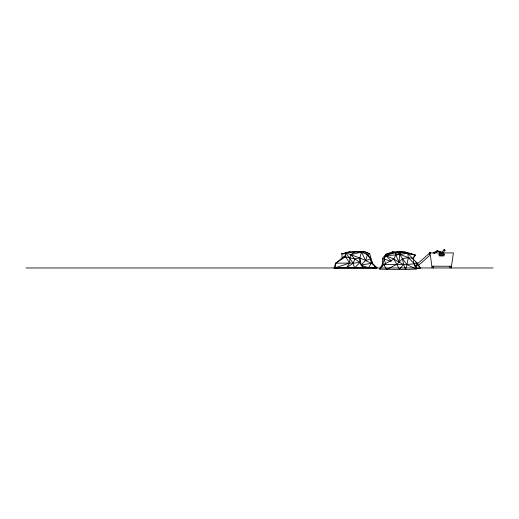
<?xml version="1.0" encoding="UTF-8"?>
<svg xmlns="http://www.w3.org/2000/svg" width="519" height="519" viewBox="0 0 519 519"><rect width="100%" height="100%" fill="white"/><g stroke="black" fill="none" stroke-linecap="round" stroke-linejoin="round"><path stroke-width="0.78" d="M439.853 252.948L439.878 251.462L441.234 252.169M361.964 266.098L363.702 267.765L359.978 262.38L353.154 263.217L349.741 263.016L345.518 256.769L345.648 252.558L349.838 251.903L365 251.903L369.736 253.752L372.447 263.217L376.723 267.966L334.048 267.966L335.65 263.217L346.011 254.881M382.704 266.383L382.464 258.443L385.747 254.342C394.978 249.84 406.092 251.43 415.323 255.14L413.007 258.475L413.993 263.509L416.264 269.056L405.501 269.497L379.207 269.192L383.671 264.547L393.856 259.111L395.776 255.011L395.199 252.591L392.092 251.903L396.827 253.019M360.387 263.678L359.978 262.38L354.84 258.975L345.518 256.769L335.65 263.217L335.332 267.765L349.741 263.016L349.838 257.962L350.76 254.712L354.84 251.903L365 251.903L370.456 258.975L372.447 263.217L360.802 264.982L365.648 260.596L370.456 258.975L370.631 257.962L367.387 254.712L361.445 252.111L350.76 254.712L345.648 252.558L353.154 263.217L354.633 267.966L359.978 262.38L359.836 257.962L361.445 252.111L365.648 260.596L371.455 263.217L376.723 267.966L372.402 267.765L376.982 267.765L374.614 265.942M451.258 267.966L453.385 252.928L429.992 252.928L432.126 267.966M444.089 249.522L444.991 250.281L444.089 249.522L441.189 253.149M381.128 266.987L380.206 268.135L382.866 263.574L385.747 254.342L395.199 252.591L406.007 252.072M416.725 265.585L415.738 268.414L420.28 268.076L417.464 263.464L407.856 253.408L404.418 252.266L397.21 251.793L398.696 253.129M365.227 252.163L369.736 253.752L367.387 254.712L365.648 260.596L359.836 257.962L354.84 258.975L353.154 263.217L346.523 267.765L349.741 263.016L335.65 263.217M436.408 252.169L437.264 250.716L439.243 251.494M412.683 258.631L415.323 255.14L404.418 252.266M436.654 251.494L437.264 250.716L438.25 251.261M443.09 252.669L444.991 250.281M415.323 255.14L407.856 253.408L401.213 252.61L399.747 254.368L399.092 262.16L396.529 264.515L386.746 269.458L383.671 264.547L385.13 264.106M341.489 258.728L342.443 257.606L345.518 256.769M434.286 253.194L435.272 252.169L433.988 252.948M413.007 258.475L408.265 257.606L402.485 258.715L399.092 262.16L393.856 259.111L385.734 255.543L385.747 254.342L387.291 254.446M437.264 250.716L433.144 252.948L434.812 252.948M401.213 252.61L395.776 255.011L385.734 255.543L384.054 258.793L385.721 264.19M342.229 258.585L341.839 253.752L349.838 251.903M343.37 253.901L341.839 253.752L346.413 252.896M345.648 252.558L354.84 251.903M334.048 267.966L337.408 267.765M341.839 253.752L345.563 253.609M438.25 251.494L439.878 251.462M417.6 264.19L416.257 262.251L417.464 263.464C406.28 264.969 394.985 264.58 383.671 264.547M439.068 254.213L444.141 254.213M439.995 255.718L443.155 255.718M432.126 266.234L451.258 266.234M25.95 267.966L493.05 267.966M336.299 267.765L376.982 267.765L374.439 266.033M382.464 258.443L391.034 261.375M397.197 253.084L395.199 252.591L385.734 255.543L391.313 260.83M361.496 265.235L368.464 267.765L371.455 263.217L370.456 258.975M440.884 251.942L442.143 252.61M415.725 262.043L417.464 263.464M382.866 263.574L384.495 265.157M354.84 258.975L350.76 254.712L359.836 257.962L360.692 264.203M402.485 258.715L406.987 264.638L416.264 269.056L413.993 263.509L408.265 257.606L399.747 254.368L395.776 255.011L399.092 262.16L403.646 264.573L405.501 269.497L406.987 264.638L408.265 257.606L407.856 253.408L399.747 254.368L402.485 258.715L403.646 264.573L399.396 269.199L393.856 259.111M418.489 265.488L420.28 268.076M449.992 266.234L449.992 267.966M433.514 266.234L433.514 267.966M429.395 253.272L429.323 255.763L418.236 265.559L415.239 265.786L429.395 253.272M439.995 253.83L439.068 253.83L439.068 255.848L444.141 255.848L444.141 253.83L439.995 253.83M429.648 253.525A0.694 0.694 0 0 0 430.686 252.928A0.694 0.694 0 0 0 429.648 252.325A0.694 0.694 0 0 0 429.648 253.525"/></g></svg>
